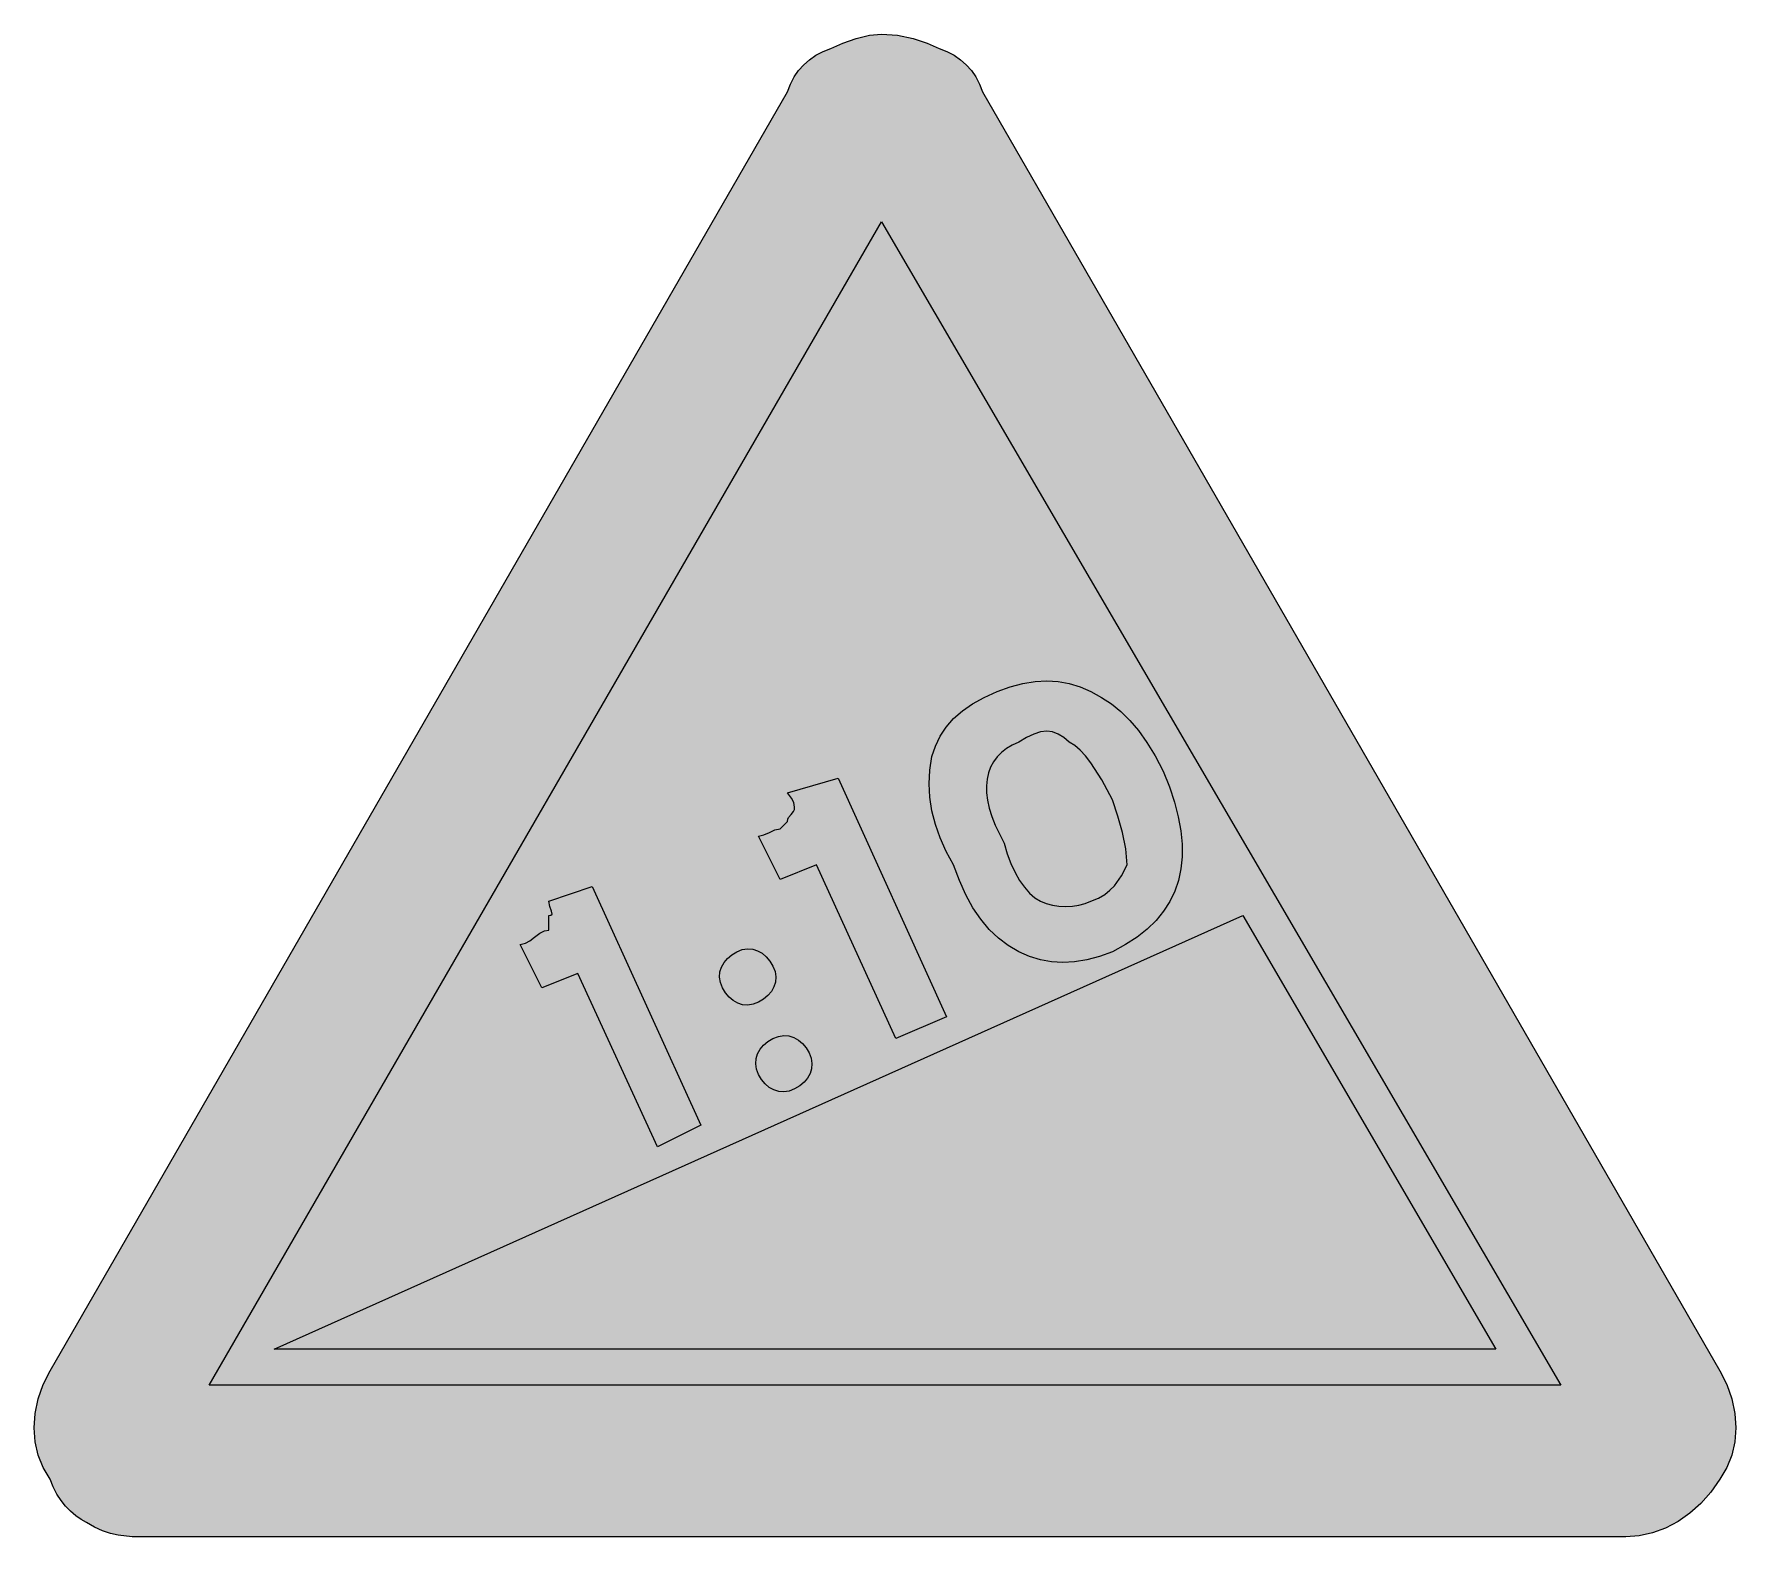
# Model space of a CAD drawing. Header units: metres. Extents: x 143 to 425, y 11 to 260.
import ezdxf

# ---------------------------------------------------------------- set-up
doc = ezdxf.new("R2010")
doc.units = ezdxf.units.M
for name, color, linetype, true_color in [('FILL_BLACK_000000', 7, 'Continuous', 0x000000), ('FILL_RED_FF0000', 7, 'Continuous', 0xff0000), ('FILL_WHITE_FFFFFF', 7, 'Continuous', 0xffffff)]:
    doc.layers.add(name, color=color, linetype=linetype, true_color=true_color)

msp = doc.modelspace()

# ---------------------------------------------------------------- hatches: boundary and pattern name
at = {"layer": 'FILL_BLACK_000000', "true_color": 0x000000}
h = msp.add_hatch(color=7, dxfattribs=at)
h.dxf.hatch_style = 1
h.paths.add_polyline_path([(332, 132.58), (332.63, 130.16), (333.06, 127.84), (333.28, 125.63), (333.29, 123.52), (333.1, 121.52), (332.7, 119.61), (332.09, 117.8), (331.26, 116.09), (330.22, 114.48), (328.97, 112.95), (327.5, 111.52), (325.8, 110.18), (323.89, 108.93), (321.75, 107.76), (319.55, 106.97), (317.46, 106.41), (315.44, 106.07), (313.5, 105.96), (311.61, 106.07), (309.77, 106.41), (307.95, 106.97), (306.15, 107.76), (304.41, 108.77), (302.77, 110.01), (301.26, 111.47), (299.85, 113.16), (298.56, 115.07), (297.38, 117.21), (296.31, 119.57), (295.35, 122.16), (294.11, 124.41), (293.1, 126.66), (292.31, 128.91), (291.75, 131.16), (291.41, 133.41), (291.3, 135.66), (291.41, 137.91), (291.75, 140.16), (292.31, 141.9), (293.1, 143.53), (294.11, 145.05), (295.35, 146.46), (296.81, 147.75), (298.5, 148.93), (300.41, 150), (302.55, 150.96), (304.75, 151.75), (306.84, 152.31), (308.86, 152.65), (310.8, 152.76), (312.69, 152.65), (314.53, 152.31), (316.35, 151.75), (318.15, 150.96), (319.9, 150), (321.54, 148.9), (323.11, 147.63), (324.6, 146.16), (326.04, 144.47), (327.43, 142.52), (328.8, 140.3), (330.15, 137.76), (331.18, 135.12), (332, 132.58)])
h.paths.add_polyline_path([(318.15, 139.11), (317.25, 140.26), (316.35, 141.23), (315.45, 142), (314.55, 142.56), (313.65, 143.35), (312.73, 143.91), (311.79, 144.25), (310.8, 144.36), (309.76, 144.25), (308.64, 143.91), (307.45, 143.35), (306.15, 142.56), (305.08, 142.07), (304.13, 141.49), (303.29, 140.84), (302.57, 140.1), (301.97, 139.29), (301.49, 138.4), (301.13, 137.44), (300.9, 136.41), (300.79, 135.31), (300.82, 134.13), (300.97, 132.9), (301.26, 131.59), (301.67, 130.22), (302.23, 128.8), (303.75, 125.76), (304.25, 124.02), (304.86, 122.4), (305.54, 120.93), (306.3, 119.61), (307.11, 118.46), (307.97, 117.49), (308.85, 116.72), (309.75, 116.16), (310.7, 115.77), (311.74, 115.48), (312.83, 115.32), (313.95, 115.26), (315.07, 115.32), (316.16, 115.48), (317.2, 115.77), (318.15, 116.16), (319.39, 116.66), (320.44, 117.27), (321.31, 117.95), (322.05, 118.71), (323.21, 120.38), (324.15, 122.16), (323.94, 124.86), (323.4, 127.56), (322.63, 130.26), (321.75, 132.96), (319.95, 136.32), (318.15, 139.11)], flags=16)
h = msp.add_hatch(color=7, dxfattribs=at)
h.dxf.hatch_style = 1
h.paths.add_polyline_path([(294.15, 96.96), (285.75, 93.36), (272.55, 122.16), (266.55, 119.76), (262.95, 126.96), (263.85, 127.15), (264.75, 127.56), (265.65, 127.97), (266.55, 128.16), (267.75, 129.36), (267.8, 129.76), (267.94, 130.07), (268.35, 130.56), (268.76, 131.05), (268.9, 131.36), (268.95, 131.76), (268.8, 132.51), (268.44, 133.28), (267.75, 134.16), (276.15, 136.56), (294.15, 96.96)])
h = msp.add_hatch(color=7, dxfattribs=at)
h.dxf.hatch_style = 1
h.paths.add_polyline_path([(253.35, 78.96), (246.15, 75.36), (232.95, 104.16), (226.95, 101.76), (223.35, 108.96), (224.23, 109.15), (225, 109.56), (225.75, 110.16), (226.63, 110.85), (227.4, 111.21), (228.15, 111.36), (228.15, 113.76), (228.49, 113.81), (228.66, 113.97), (228.6, 114.51), (228.32, 115.28), (228.15, 116.16), (235.35, 118.56), (253.35, 78.96)])
h = msp.add_hatch(color=7, dxfattribs=at)
h.dxf.hatch_style = 1
h.paths.add_polyline_path([(343.35, 113.76), (385.35, 41.76), (182.55, 41.76), (343.35, 113.76)])
h = msp.add_hatch(color=7, dxfattribs=at)
h.dxf.hatch_style = 1
h.paths.add_polyline_path([(265.69, 104.46), (265.82, 103.58), (265.75, 102.72), (265.5, 101.91), (265.08, 101.15), (264.51, 100.47), (263.79, 99.86), (262.95, 99.36), (262.05, 99.02), (261.17, 98.89), (260.31, 98.96), (259.5, 99.21), (258.74, 99.63), (258.06, 100.2), (257.45, 100.92), (256.95, 101.76), (256.61, 102.66), (256.48, 103.54), (256.55, 104.4), (256.8, 105.21), (257.22, 105.97), (257.79, 106.65), (258.51, 107.26), (259.35, 107.76), (260.25, 108.1), (261.13, 108.23), (261.99, 108.16), (262.8, 107.91), (263.56, 107.49), (264.24, 106.92), (264.85, 106.2), (265.35, 105.36), (265.69, 104.46)])
h = msp.add_hatch(color=7, dxfattribs=at)
h.dxf.hatch_style = 1
h.paths.add_polyline_path([(271.69, 90.06), (271.82, 89.18), (271.75, 88.32), (271.5, 87.51), (271.08, 86.75), (270.51, 86.07), (269.79, 85.46), (268.95, 84.96), (268.05, 84.62), (267.17, 84.49), (266.31, 84.56), (265.5, 84.81), (264.74, 85.23), (264.06, 85.8), (263.45, 86.52), (262.95, 87.36), (262.61, 88.26), (262.48, 89.14), (262.55, 90), (262.8, 90.81), (263.22, 91.57), (263.79, 92.25), (264.51, 92.86), (265.35, 93.36), (266.25, 93.7), (267.13, 93.83), (267.99, 93.76), (268.8, 93.51), (269.56, 93.09), (270.24, 92.52), (270.85, 91.8), (271.35, 90.96), (271.69, 90.06)])
at = {"layer": 'FILL_RED_FF0000', "true_color": 0xff0000}
h = msp.add_hatch(color=7, dxfattribs=at)
h.dxf.hatch_style = 1
h.paths.add_polyline_path([(423.73, 35.86), (424.57, 33.49), (425.08, 31.09), (425.25, 28.71), (425.08, 26.38), (424.57, 24.15), (423.73, 22.07), (422.55, 20.16), (421.09, 18.02), (419.44, 16.13), (417.61, 14.49), (415.65, 13.11), (413.57, 12.02), (411.41, 11.22), (409.2, 10.73), (406.95, 10.56), (160.95, 10.56), (158.94, 10.6), (156.6, 10.86), (155.34, 11.15), (154.03, 11.57), (152.7, 12.17), (151.35, 12.96), (150.45, 13.47), (149.57, 14.08), (148.71, 14.82), (147.9, 15.66), (147.14, 16.62), (146.46, 17.68), (145.85, 18.87), (145.35, 20.16), (144.17, 22.07), (143.32, 24.15), (142.82, 26.38), (142.65, 28.71), (142.82, 31.09), (143.32, 33.49), (144.17, 35.86), (145.35, 38.16), (267.75, 250.56), (268.26, 251.85), (268.87, 253.03), (269.61, 254.1), (270.45, 255.06), (271.41, 255.9), (272.47, 256.63), (273.66, 257.25), (274.95, 257.76), (276.94, 258.64), (279.15, 259.41), (281.36, 259.95), (283.35, 260.16), (286.03, 259.95), (288.6, 259.41), (290.94, 258.64), (292.95, 257.76), (294.24, 257.25), (295.42, 256.63), (296.49, 255.9), (297.45, 255.06), (298.29, 254.1), (299.02, 253.03), (299.64, 251.85), (300.15, 250.56), (422.55, 38.16), (423.73, 35.86)])
at = {"layer": 'FILL_WHITE_FFFFFF', "true_color": 0xffffff}
h = msp.add_hatch(color=7, dxfattribs=at)
h.dxf.hatch_style = 1
h.paths.add_polyline_path([(283.35, 228.96), (396.15, 35.76), (171.75, 35.76), (283.35, 228.96)])

# ---------------------------------------------------------------- linework, layer by layer
at = {"layer": 'FILL_BLACK_000000', "lineweight": 0, "true_color": 0x000000}
for points in [[(332, 132.58), (332.63, 130.16), (333.06, 127.84), (333.28, 125.63), (333.29, 123.52), (333.1, 121.52), (332.7, 119.61), (332.09, 117.8), (331.26, 116.09), (330.22, 114.48), (328.97, 112.95), (327.5, 111.52), (325.8, 110.18), (323.89, 108.93), (321.75, 107.76), (319.55, 106.97), (317.46, 106.41), (315.44, 106.07), (313.5, 105.96), (311.61, 106.07), (309.77, 106.41), (307.95, 106.97), (306.15, 107.76), (304.41, 108.77), (302.77, 110.01), (301.26, 111.47), (299.85, 113.16), (298.56, 115.07), (297.38, 117.21), (296.31, 119.57), (295.35, 122.16), (294.11, 124.41), (293.1, 126.66), (292.31, 128.91), (291.75, 131.16), (291.41, 133.41), (291.3, 135.66), (291.41, 137.91), (291.75, 140.16), (292.31, 141.9), (293.1, 143.53), (294.11, 145.05), (295.35, 146.46), (296.81, 147.75), (298.5, 148.93), (300.41, 150), (302.55, 150.96), (304.75, 151.75), (306.84, 152.31), (308.86, 152.65), (310.8, 152.76), (312.69, 152.65), (314.53, 152.31), (316.35, 151.75), (318.15, 150.96), (319.9, 150), (321.54, 148.9), (323.11, 147.63), (324.6, 146.16), (326.04, 144.47), (327.43, 142.52), (328.8, 140.3), (330.15, 137.76), (331.18, 135.12)], [(318.15, 139.11), (317.25, 140.26), (316.35, 141.23), (315.45, 142), (314.55, 142.56), (313.65, 143.35), (312.73, 143.91), (311.79, 144.25), (310.8, 144.36), (309.76, 144.25), (308.64, 143.91), (307.45, 143.35), (306.15, 142.56), (305.08, 142.07), (304.13, 141.49), (303.29, 140.84), (302.57, 140.1), (301.97, 139.29), (301.49, 138.4), (301.13, 137.44), (300.9, 136.41), (300.79, 135.31), (300.82, 134.13), (300.97, 132.9), (301.26, 131.59), (301.67, 130.22), (302.23, 128.8), (303.75, 125.76), (304.25, 124.02), (304.86, 122.4), (305.54, 120.93), (306.3, 119.61), (307.11, 118.46), (307.97, 117.49), (308.85, 116.72), (309.75, 116.16), (310.7, 115.77), (311.74, 115.48), (312.83, 115.32), (313.95, 115.26), (315.07, 115.32), (316.16, 115.48), (317.2, 115.77), (318.15, 116.16), (319.39, 116.66), (320.44, 117.27), (321.31, 117.95), (322.05, 118.71), (323.21, 120.38), (324.15, 122.16), (323.94, 124.86), (323.4, 127.56), (322.63, 130.26), (321.75, 132.96), (319.95, 136.32)], [(294.15, 96.96), (285.75, 93.36), (272.55, 122.16), (266.55, 119.76), (262.95, 126.96), (263.85, 127.15), (264.75, 127.56), (265.65, 127.97), (266.55, 128.16), (267.75, 129.36), (267.8, 129.76), (267.94, 130.07), (268.35, 130.56), (268.76, 131.05), (268.9, 131.36), (268.95, 131.76), (268.8, 132.51), (268.44, 133.28), (267.75, 134.16), (276.15, 136.56)], [(253.35, 78.96), (246.15, 75.36), (232.95, 104.16), (226.95, 101.76), (223.35, 108.96), (224.23, 109.15), (225, 109.56), (225.75, 110.16), (226.63, 110.85), (227.4, 111.21), (228.15, 111.36), (228.15, 113.76), (228.49, 113.81), (228.66, 113.97), (228.6, 114.51), (228.32, 115.28), (228.15, 116.16), (235.35, 118.56)], [(343.35, 113.76), (385.35, 41.76), (182.55, 41.76)], [(265.69, 104.46), (265.82, 103.58), (265.75, 102.72), (265.5, 101.91), (265.08, 101.15), (264.51, 100.47), (263.79, 99.86), (262.95, 99.36), (262.05, 99.02), (261.17, 98.89), (260.31, 98.96), (259.5, 99.21), (258.74, 99.63), (258.06, 100.2), (257.45, 100.92), (256.95, 101.76), (256.61, 102.66), (256.48, 103.54), (256.55, 104.4), (256.8, 105.21), (257.22, 105.97), (257.79, 106.65), (258.51, 107.26), (259.35, 107.76), (260.25, 108.1), (261.13, 108.23), (261.99, 108.16), (262.8, 107.91), (263.56, 107.49), (264.24, 106.92), (264.85, 106.2), (265.35, 105.36)], [(271.69, 90.06), (271.82, 89.18), (271.75, 88.32), (271.5, 87.51), (271.08, 86.75), (270.51, 86.07), (269.79, 85.46), (268.95, 84.96), (268.05, 84.62), (267.17, 84.49), (266.31, 84.56), (265.5, 84.81), (264.74, 85.23), (264.06, 85.8), (263.45, 86.52), (262.95, 87.36), (262.61, 88.26), (262.48, 89.14), (262.55, 90), (262.8, 90.81), (263.22, 91.57), (263.79, 92.25), (264.51, 92.86), (265.35, 93.36), (266.25, 93.7), (267.13, 93.83), (267.99, 93.76), (268.8, 93.51), (269.56, 93.09), (270.24, 92.52), (270.85, 91.8), (271.35, 90.96)]]:
    msp.add_lwpolyline(points, close=True, dxfattribs=at)
at = {"layer": 'FILL_RED_FF0000', "lineweight": 0, "true_color": 0xff0000}
msp.add_lwpolyline([(423.73, 35.86), (424.57, 33.49), (425.08, 31.09), (425.25, 28.71), (425.08, 26.38), (424.57, 24.15), (423.73, 22.07), (422.55, 20.16), (421.09, 18.02), (419.44, 16.13), (417.61, 14.49), (415.65, 13.11), (413.57, 12.02), (411.41, 11.22), (409.2, 10.73), (406.95, 10.56), (160.95, 10.56), (158.94, 10.6), (156.6, 10.86), (155.34, 11.15), (154.03, 11.57), (152.7, 12.17), (151.35, 12.96), (150.45, 13.47), (149.57, 14.08), (148.71, 14.82), (147.9, 15.66), (147.14, 16.62), (146.46, 17.68), (145.85, 18.87), (145.35, 20.16), (144.17, 22.07), (143.32, 24.15), (142.82, 26.38), (142.65, 28.71), (142.82, 31.09), (143.32, 33.49), (144.17, 35.86), (145.35, 38.16), (267.75, 250.56), (268.26, 251.85), (268.87, 253.03), (269.61, 254.1), (270.45, 255.06), (271.41, 255.9), (272.47, 256.63), (273.66, 257.25), (274.95, 257.76), (276.94, 258.64), (279.15, 259.41), (281.36, 259.95), (283.35, 260.16), (286.03, 259.95), (288.6, 259.41), (290.94, 258.64), (292.95, 257.76), (294.24, 257.25), (295.42, 256.63), (296.49, 255.9), (297.45, 255.06), (298.29, 254.1), (299.02, 253.03), (299.64, 251.85), (300.15, 250.56), (422.55, 38.16)], close=True, dxfattribs=at)
at = {"layer": 'FILL_WHITE_FFFFFF', "lineweight": 0, "true_color": 0xff0000}
msp.add_lwpolyline([(283.35, 228.96), (396.15, 35.76), (171.75, 35.76)], close=True, dxfattribs=at)

doc.saveas('drawing.dxf')
